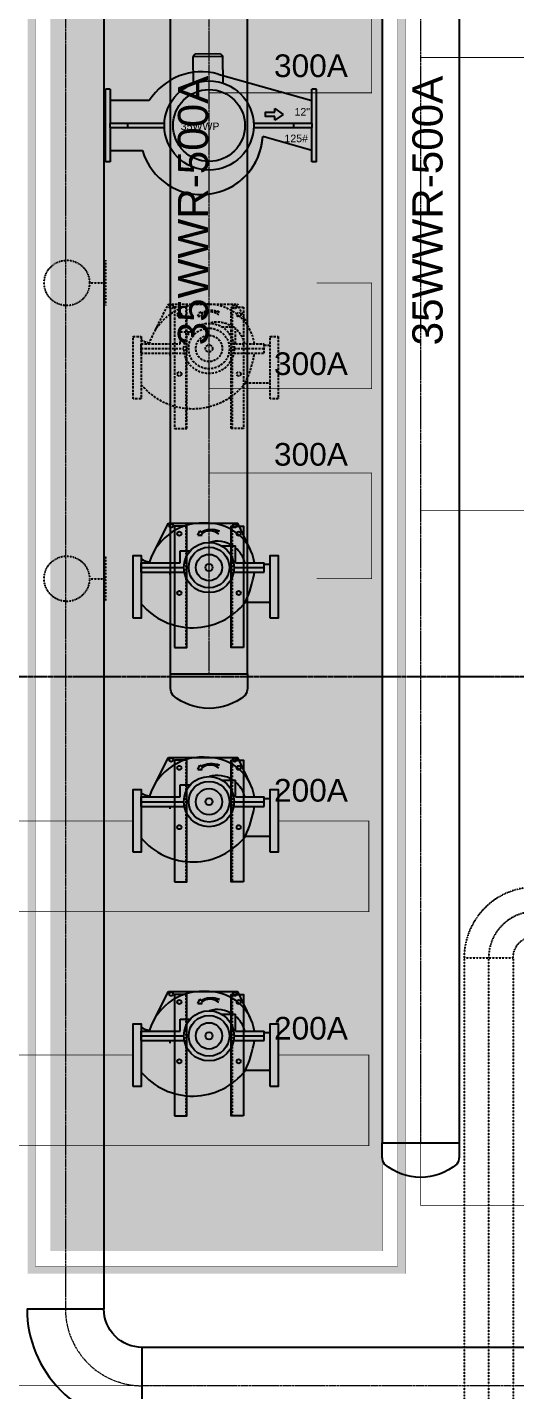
# Model space of a CAD drawing. Header units: millimetres. Extents: x -18489 to 17339, y -1599 to 10961.
# Drawn here: x -16733 to -16410, y 4230 to 5132 of the extents above; entities that cross this region are included whole.
import ezdxf
from ezdxf.enums import TextEntityAlignment as Align

# ---------------------------------------------------------------- set-up
doc = ezdxf.new("R2010")
doc.units = ezdxf.units.MM
for name, pattern in [('188K-SM-03-F10-MECH-EQ-Y2257103$0$Micron CUP L10 HVAC EQU$0$DASHED', [19.05, 12.7, -6.35]), ('188K-SM-03-F10-MECH-EQ-Y2257103$0$Micron CUP L10 HVAC EQU$0$XKA01LR1-PROC-CDA-EQ-Y2225103 Shawn$0$ZDT-SM-03-KA01R1-ALL-EQ-Y2215101$0$HIDDEN', [0.375, 0.25, -0.125]), ('188K-SM-07-F10-MECH-CHW PIPE-Y2257103$0$Micron CUP L10 HVAC 2nd PIPE$0$JIS_02_1.0', [2, 1, -1]), ('188K-SM-07-F10-MECH-CHW PIPE-Y2257103$0$XKA01LR1-HVAC-PIPE-冷卻水-Y2225103 Shawn$0$CENTER', [2, 1.25, -0.25, 0.25, -0.25]), ('X-CUB3-L10$0$COL-CEN-LIN', [3.25, 2.5, -0.25, 0.25, -0.25])]:
    doc.linetypes.add(name, pattern=pattern)
for name, color, linetype in [('188K-SM-03-F10-MECH-EQ-Y2257103$0$0 Xref', 8, 'Continuous'), ('188K-SM-03-F10-MECH-EQ-Y2257103$0$M-EQU-FOUNDATION', 8, 'Continuous'), ('188K-SM-03-F10-MECH-EQ-Y2257103$0$Micron CUP L10 HVAC EQU$0$M-FUTURE-EQU', 253, '188K-SM-03-F10-MECH-EQ-Y2257103$0$Micron CUP L10 HVAC EQU$0$DASHED'), ('188K-SM-03-F10-MECH-EQ-Y2257103$0$Micron CUP L10 HVAC EQU$0$M-HVAC HR CHILLER', 1, 'Continuous'), ('188K-SM-03-F10-MECH-EQ-Y2257103$0$Micron CUP L10 HVAC EQU$0$M-MECH-EQU', 136, 'Continuous'), ('188K-SM-03-F10-MECH-EQ-Y2257103$0$Micron CUP L10 HVAC EQU$0$P-CDA-EQU', 5, 'Continuous'), ('188K-SM-07-F10-MECH-CHW PIPE-Y2257103$0$0 XC', 8, 'Continuous'), ('188K-SM-07-F10-MECH-CHW PIPE-Y2257103$0$M-P-HWR-D-29', 211, 'Continuous'), ('188K-SM-07-F10-MECH-CHW PIPE-Y2257103$0$Micron CUP L10 HVAC 2nd PIPE$0$M-P-2nd -CWS-D', 15, '188K-SM-07-F10-MECH-CHW PIPE-Y2257103$0$Micron CUP L10 HVAC 2nd PIPE$0$JIS_02_1.0'), ('188K-SM-07-F10-MECH-CHW PIPE-Y2257103$0$Micron CUP L10 HVAC 2nd PIPE$0$M-P-2nd HWR', 211, '188K-SM-07-F10-MECH-CHW PIPE-Y2257103$0$Micron CUP L10 HVAC 2nd PIPE$0$JIS_02_1.0'), ('188K-SM-07-F10-MECH-CHW PIPE-Y2257103$0$Micron CUP L10 HVAC 2nd PIPE$0$M-P-PHASE 2-PIPE', 8, '188K-SM-07-F10-MECH-CHW PIPE-Y2257103$0$Micron CUP L10 HVAC 2nd PIPE$0$JIS_02_1.0'), ('188K-SM-07-F10-MECH-CHW PIPE-Y2257103$0$Micron CUP L10 HVAC 2nd PIPE$0$M-P-TXT2.5', 7, 'Continuous'), ('X-CUB3-L10$0$CCL', 8, 'X-CUB3-L10$0$COL-CEN-LIN')]:
    doc.layers.add(name, color=color, linetype=linetype)
doc.layers.add('188K-SM-07-F10-MECH-CHW PIPE-Y2257103$0$XKA01LR1-HVAC-PIPE-冷卻水-Y2225103 Shawn$0$M-PIPE-CEN', color=8, linetype='188K-SM-07-F10-MECH-CHW PIPE-Y2257103$0$XKA01LR1-HVAC-PIPE-冷卻水-Y2225103 Shawn$0$CENTER', lineweight=9)
doc.styles.add('188K-SM-03-F10-MECH-EQ-Y2257103$0$Micron CUP L10 HVAC EQU$0$Standard', font='arial.ttf')
doc.styles.add('188K-SM-07-F10-MECH-CHW PIPE-Y2257103$0$Micron CUP L10 HVAC 2nd PIPE$0$Standard', font='arial.ttf')

# ---------------------------------------------------------------- blocks, each defined once
blk = doc.blocks.new('188K-SM-03-F10-MECH-EQ-Y2257103$0$Micron CUP L10 HVAC EQU$0$XKA01LR1-PROC-CDA-EQ-Y2225103 Shawn$0$200A-13')
blk.add_lwpolyline([(44, 172.5), (44, -172.5), (0, -172.5), (0, 172.5), (44, 172.5)])
blk = doc.blocks.new('188K-SM-03-F10-MECH-EQ-Y2257103$0$Micron CUP L10 HVAC EQU$0$XKA01LR1-PROC-CDA-EQ-Y2225103 Shawn$0$A$C4ce8f399')
for p, q in [((-191.3, 722.6), (-191.3, 756)), ((16.7, 619.9), (16.7, 756)), ((-199.9, 564.2), (-199.9, 722.6)), ((-147.1, 722.6), (-199.9, 722.6)), ((-173.5, 557.6), (-173.5, 722.6)), ((-147.1, 555.1), (-147.1, 722.6)), ((-274, 645.7), (-417.3, 577.4)), ((-417.3, 194.7), (-417.3, 577.4)), ((-292.3, 490.4), (-292.3, 564.2)), ((-199.9, 564.2), (-292.3, 564.2)), ((-376.6, 453.2), (-374.3, 476.9)), ((-357.9, 473.6), (-376.6, 453.2)), ((-351.3, 381.3), (-358.6, 377.5)), ((-351.8, 357.1), (-351.3, 381.3)), ((-367.1, 373), (-375.4, 369.1)), ((-351.8, 357.1), (-375.4, 369.1)), ((-265.9, 260.7), (-265.9, 315.8)), ((-199.9, 260.7), (-265.9, 260.7)), ((-199.9, 44), (-199.9, 260.7)), ((-173.5, 44), (-173.5, 280.5)), ((-147.1, 44), (-147.1, 283)), ((-276.5, 124), (-417.3, 194.7)), ((-133.9, 205.2), (-147.1, 205.2)), ((-147.1, 44), (-199.9, 44))]:
    blk.add_line(p, q)
at = {"linetype": '188K-SM-03-F10-MECH-EQ-Y2257103$0$Micron CUP L10 HVAC EQU$0$XKA01LR1-PROC-CDA-EQ-Y2225103 Shawn$0$ZDT-SM-03-KA01R1-ALL-EQ-Y2215101$0$HIDDEN', "ltscale": 0.3}
for p, q in [((-402.1, 547), (267.7, 547)), ((-402.1, 291), (267.7, 291))]:
    blk.add_line(p, q, dxfattribs=at)
for points in [[(267.7, 609.5), (267.7, 541), (-402.1, 541), (-402.1, 609.5)], [(267.7, 228.6), (267.7, 297.1), (-402.1, 297.1), (-402.1, 228.6)]]:
    blk.add_lwpolyline(points, close=True)
for centre, radius in [((-404.1, 561.6), 10.6), ((-360.2, 582.9), 11.4), ((-173.5, 419), 138.6), ((-173.5, 419), 112.2), ((-32.6, 582.9), 11.4), ((-173.5, 419), 72.6), ((-173.5, 419), 19.8), ((-360.2, 255.2), 11.4), ((-32.6, 255.2), 11.4), ((-404.1, 210.5), 10.6)]:
    blk.add_circle(centre, radius)
for centre, radius, start, end in [((-157.3, 413.2), 260.1, 99.427, 178.7182), ((-160.2, 463.7), 158.3, 104.52966, 140.60812), ((-271.3, -31.1), 711.8, 66.13656, 79.91429), ((-210.9, 328.7), 369.6, 309.61047, 52.00225), ((-160.2, 463.7), 158.3, 146.54569, 196.39277), ((-259.5, 432.7), 123, 158.96692, 209.04845), ((-301.5, 425.2), 74.3, 139.31339, 219.88721), ((-111.7, 383.8), 307.6, 173.42901, 252.48396), ((-307.2, 104), 103.8, 324.26045, 352.48286)]:
    blk.add_arc(centre, radius, start, end)
at = {"rotation": 270}
for p in [(-67.3, 800), (-67.3, 44)]:
    blk.add_blockref('188K-SM-03-F10-MECH-EQ-Y2257103$0$Micron CUP L10 HVAC EQU$0$XKA01LR1-PROC-CDA-EQ-Y2225103 Shawn$0$200A-13', p, dxfattribs=at)
blk = doc.blocks.new('188K-SM-03-F10-MECH-EQ-Y2257103$0$Micron CUP L10 HVAC EQU$0$ARROW')
for p, q in [((-1, 1.71), (-0.98, 1.71)), ((-0.98, 3.35), (-0.99, 4.64)), ((-0.99, 4.64), (2, 2.52)), ((-0.97, 0.46), (-0.98, 1.71)), ((2, 2.52), (-0.97, 0.46)), ((-0.97, 0.46), (-0.97, 0.46))]:
    blk.add_line(p, q)
blk.add_lwpolyline([(-1, 1.71), (-4.4, 1.71), (-4.4, 3.35), (-1, 3.35)])
blk = doc.blocks.new('188K-SM-03-F10-MECH-EQ-Y2257103$0$Micron CUP L10 HVAC EQU$0$A$C3F035902')
for p, q in [((21.57, 139.7, -726.97), (69.83, 139.7, -726.97)), ((21.57, 136.53, -726.97), (21.57, 139.7, -726.97)), ((44.43, 136.53, -726.97), (21.57, 136.53, -726.97)), ((29.19, 136.53, -726.97), (29.19, 115.2, -726.97)), ((44.43, 136.53, -726.97), (44.43, 125.1, -726.97)), ((44.43, 136.53, -726.97), (46.97, 136.53, -726.97)), ((46.97, 125.1, -726.97), (46.97, 136.53, -726.97)), ((69.83, 136.53, -726.97), (46.97, 136.53, -726.97)), ((62.21, 110.63, -726.97), (62.21, 136.53, -726.97)), ((69.83, 136.53, -726.97), (69.83, 139.7, -726.97)), ((44.43, 125.1, -726.97), (44.43, 100.62, -726.97)), ((46.97, 125.1, -726.97), (44.43, 125.1, -726.97)), ((46.97, 100.62, -726.97), (46.97, 125.1, -726.97)), ((73.39, 81.38, -726.97), (91.42, 81.66, -726.97)), ((91.42, 81.66, -726.97), (91.72, 61.97, -726.97)), ((92.88, 80.24, -726.97), (91.42, 81.66, -726.97)), ((93.13, 63.43, -726.97), (92.88, 80.24, -726.97)), ((79.73, 65.15, -726.97), (62.22, 3.18, -726.97)), ((93.13, 63.43, -726.97), (91.72, 61.97, -726.97)), ((73.69, 61.7, -726.97), (91.72, 61.97, -726.97)), ((44.44, 41.62, -726.97), (44.44, 15.23, -726.97)), ((46.98, 15.23, -726.97), (46.98, 41.62, -726.97)), ((29.2, 3.18, -726.97), (38.37, 35.62, -726.97)), ((44.44, 15.23, -726.97), (44.44, 3.18, -726.97)), ((46.98, 15.23, -726.97), (44.44, 15.23, -726.97)), ((46.98, 3.18, -726.97), (46.98, 15.23, -726.97)), ((21.58, 3.18, -726.97), (44.44, 3.18, -726.97)), ((21.58, 0, -726.97), (21.58, 3.18, -726.97)), ((21.58, 0, -726.97), (69.84, 0, -726.97)), ((46.98, 3.18, -726.97), (44.44, 3.18, -726.97)), ((46.98, 3.18, -726.97), (69.84, 3.18, -726.97)), ((69.84, 0, -726.97), (69.84, 3.18, -726.97))]:
    blk.add_line(p, q)
for radius in [29.53, 23.79]:
    blk.add_circle((45.7, 71.12, -726.97), radius)
for start, end in [(106.33505, 266.81551), (344.21584, 57.91027), (202.52535, 266.81551)]:
    blk.add_arc((40.62, 76.2, -726.97), 40.64, start, end)
at = {"xscale": 1.805256982577703, "yscale": 1.805256982577703, "zscale": 1.805256982577703, "rotation": 270}
blk.add_blockref('188K-SM-03-F10-MECH-EQ-Y2257103$0$Micron CUP L10 HVAC EQU$0$ARROW', (48.51, 25.77, -440.76), dxfattribs=at)
at = {"style": '188K-SM-03-F10-MECH-EQ-Y2257103$0$Micron CUP L10 HVAC EQU$0$Standard'}
for s, p in [('35WWP', (42.67, 89.86, -726.97)), ('125#', (34.66, 21.22, -726.66)), ('12"', (52.24, 14.55, -726.66))]:
    blk.add_text(s, height=5, rotation=270, dxfattribs=at).set_placement(p)
blk = doc.blocks.new('188K-SM-03-F10-MECH-EQ-Y2257103$0$Micron CUP L10 HVAC EQU')
at = {"layer": '188K-SM-03-F10-MECH-EQ-Y2257103$0$Micron CUP L10 HVAC EQU$0$M-FUTURE-EQU', "xscale": 1.2, "yscale": 1.2, "zscale": 1.2, "rotation": 270}
blk.add_blockref('188K-SM-03-F10-MECH-EQ-Y2257103$0$Micron CUP L10 HVAC EQU$0$XKA01LR1-PROC-CDA-EQ-Y2225103 Shawn$0$A$C4ce8f399', (-211369.6, 41898.6, 0), dxfattribs=at)
at = {"layer": '188K-SM-03-F10-MECH-EQ-Y2257103$0$Micron CUP L10 HVAC EQU$0$M-HVAC HR CHILLER', "xscale": 10, "yscale": 10, "zscale": 10, "rotation": 90}
blk.add_blockref('188K-SM-03-F10-MECH-EQ-Y2257103$0$Micron CUP L10 HVAC EQU$0$A$C3F035902', (-210155.5, 43125.5, 7269.7), dxfattribs=at)
at = {"layer": '188K-SM-03-F10-MECH-EQ-Y2257103$0$Micron CUP L10 HVAC EQU$0$M-MECH-EQU', "xscale": 1.2, "yscale": 1.2, "zscale": 1.2, "rotation": 270}
blk.add_blockref('188K-SM-03-F10-MECH-EQ-Y2257103$0$Micron CUP L10 HVAC EQU$0$XKA01LR1-PROC-CDA-EQ-Y2225103 Shawn$0$A$C4ce8f399', (-211369.6, 40448.6, 0), dxfattribs=at)
at = {"layer": '188K-SM-03-F10-MECH-EQ-Y2257103$0$Micron CUP L10 HVAC EQU$0$P-CDA-EQU', "xscale": 1.2, "yscale": 1.2, "zscale": 1.2, "rotation": 270}
for p in [(-211369.6, 38898.6, 0), (-211369.6, 37348.6, 0)]:
    blk.add_blockref('188K-SM-03-F10-MECH-EQ-Y2257103$0$Micron CUP L10 HVAC EQU$0$XKA01LR1-PROC-CDA-EQ-Y2225103 Shawn$0$A$C4ce8f399', p, dxfattribs=at)
blk = doc.blocks.new('188K-SM-03-F10-MECH-EQ-Y2257103')
at = {"layer": '188K-SM-03-F10-MECH-EQ-Y2257103$0$M-EQU-FOUNDATION'}
h = blk.add_hatch(dxfattribs=at)
h.set_pattern_fill('AR-CONC', color=256, scale=0.1)
h.set_pattern_definition([(50, (3173.521, 709.199), (18.218467, -1.593909), [1.905, -20.955]), (355, (3173.521, 709.2), (-3.524342, 19.105685), [1.524, -16.764058]), (100.45144, (3175.04, 709.066), (14.694125, 17.511775), [1.619001, -17.809024]), (46.1842, (3173.521, 714.28), (27.107904, -4.204233), [2.8575, -31.4325]), (96.63556, (3175.78, 713.93), (23.740413, 24.742612), [2.428502, -26.71356]), (351.18415, (3173.52, 714.28), (23.740413, 24.742612), [2.285997, -25.145973]), (21, (3176.061, 713.009), (15.161439, -10.22652), [1.905, -20.955]), (326, (3176.061, 713.01), (6.180203, 18.418797), [1.524, -16.764]), (71.451445, (3177.325, 712.157), (21.341642, 8.192277), [1.619001, -17.808994]), (37.5, (3173.5214, 709.199), (0.3088603, 8.4555039), [0, -16.5608, 0, -17.018, 0, -16.8275]), (7.5, (3173.521, 709.199), (6.6819663, 10.0180575), [0, -9.7028, 0, -16.1798, 0, -6.4135]), (327.5, (3167.857, 709.199), (13.5590595, -0.5728744), [0, -6.35, 0, -19.812, 0, -26.289]), (317.5, (3165.317, 709.199), (14.812918, 2.542649), [0, -8.255, 0, -13.1572, 0, -18.669])])
h.paths.add_polyline_path([(-16488.15, 5923.27), (-16488.15, 4312.46), (-16728.15, 4312.46), (-16728.15, 5923.27)], flags=16)
h.paths.add_polyline_path([(-16483.15, 5928.27), (-16483.15, 4307.46), (-16733.15, 4307.46), (-16733.15, 5928.27)])
h = blk.add_hatch(dxfattribs=at)
h.set_pattern_fill('AR-CONC', color=256, scale=0.3)
h.set_pattern_definition([(50, (3173.52, 709.2), (54.6554, -4.78173), [5.715, -62.865]), (355, (3173.52, 709.2), (-10.57303, 57.31705), [4.572, -50.29218]), (100.45144, (3178.076, 708.8), (44.08237, 52.53533), [4.857, -53.42707]), (46.1842, (3173.52, 724.44), (81.32371, -12.6127), [8.5725, -94.2975]), (96.63556, (3180.3, 723.39), (71.22124, 74.22784), [7.2855, -80.14068]), (351.18415, (3173.52, 724.44), (71.22124, 74.22784), [6.858, -75.43792]), (21, (3181.14, 720.63), (45.48432, -30.67956), [5.715, -62.865]), (326, (3181.14, 720.63), (18.54061, 55.25639), [4.572, -50.292]), (71.45144, (3184.93, 718.07), (64.02493, 24.57683), [4.857, -53.42698]), (37.5, (3173.521, 709.2), (0.926581, 25.366512), [0, -49.6824, 0, -51.054, 0, -50.4825]), (7.5, (3173.52, 709.2), (20.0459, 30.054172), [0, -29.1084, 0, -48.5394, 0, -19.2405]), (327.5, (3156.529, 709.2), (40.677179, -1.718623), [0, -19.05, 0, -59.436, 0, -78.867]), (317.5, (3148.91, 709.2), (44.438754, 7.62795), [0, -24.765, 0, -39.4716, 0, -56.007])])
h.paths.add_polyline_path([(-16498.15, 5913.27), (-16498.15, 4322.46), (-16718.15, 4322.46), (-16718.15, 5913.27)])
at = {"layer": '188K-SM-03-F10-MECH-EQ-Y2257103$0$M-EQU-FOUNDATION', "const_width": 0.2}
for points in [[(-16483.15, 5928.27), (-16483.15, 4307.46), (-16733.15, 4307.46), (-16733.15, 5928.27)], [(-16488.15, 5923.27), (-16488.15, 4312.46), (-16728.15, 4312.46), (-16728.15, 5923.27)], [(-16498.15, 5913.27), (-16498.15, 4322.46), (-16718.15, 4322.46), (-16718.15, 5913.27)]]:
    blk.add_lwpolyline(points, close=True, dxfattribs=at)
at = {"layer": '188K-SM-03-F10-MECH-EQ-Y2257103$0$0 Xref', "xscale": 0.1, "yscale": 0.1, "zscale": 0.1}
blk.add_blockref('188K-SM-03-F10-MECH-EQ-Y2257103$0$Micron CUP L10 HVAC EQU', (4473.52, 709.2), dxfattribs=at)
blk = doc.blocks.new('X-CUB3-L10$0$CUB3-10')
at = {"layer": 'X-CUB3-L10$0$CCL'}
blk.add_line((720, 5422.459), (-5160, 5422.459), dxfattribs=at)
blk = doc.blocks.new('X-CUB3-L10')
at = {"layer": 'X-CUB3-L10$0$CCL'}
blk.add_blockref('X-CUB3-L10$0$CUB3-10', (-12838.15, -720), dxfattribs=at)
blk = doc.blocks.new('188K-SM-07-F10-MECH-CHW PIPE-Y2257103$0$500A-12')
blk.add_lwpolyline([(94.3, -254), (0, -254), (0, 254), (94.3, 254, -0.159807), (141.5, 238.5, -0.366872), (141.5, -238.5, -0.159807)], format="xyb", close=True)
blk = doc.blocks.new('188K-SM-07-F10-MECH-CHW PIPE-Y2257103$0$Micron CUP L10 HVAC 2nd PIPE')
at = {"layer": '188K-SM-07-F10-MECH-CHW PIPE-Y2257103$0$Micron CUP L10 HVAC 2nd PIPE$0$M-P-2nd -CWS-D', "const_width": 5, "elevation": 0}
for points in [[(-210409.6, 38979.4), (-209809.6, 38979.4), (-209809.6, 38379.4), (-213766.7, 38379.4)], [(-211369.6, 38979.4), (-213316.7, 38979.4)], [(-210409.6, 37429.4), (-209809.6, 37429.4), (-209809.6, 36829.4), (-213766.7, 36829.4)], [(-211369.6, 37429.4), (-213316.7, 37429.4)]]:
    blk.add_lwpolyline(points, dxfattribs=at)
at = {"layer": '188K-SM-07-F10-MECH-CHW PIPE-Y2257103$0$Micron CUP L10 HVAC 2nd PIPE$0$M-P-2nd HWR'}
for p, q in [((-211552.5, 42690.7, 0), (-211552.5, 42390.7, 0)), ((-211657.5, 42540.7, 0), (-211552.5, 42540.7, 0)), ((-211552.5, 40732.6), (-211552.5, 40432.6)), ((-211657.5, 40582.6), (-211552.5, 40582.6))]:
    blk.add_line(p, q, dxfattribs=at)
at = {"layer": '188K-SM-07-F10-MECH-CHW PIPE-Y2257103$0$Micron CUP L10 HVAC 2nd PIPE$0$M-P-2nd HWR', "const_width": 5}
for points in [[(-210894.4, 35240.6), (-216493.1, 35240.6), (-216493.1, 50440.6), (-214793.1, 50440.6), (-214793.1, 49640.6)], [(-206822.3, 44032.6), (-209466.7, 44032.6)], [(-210155.5, 40582.6), (-209791.2, 40582.6), (-209791.2, 41282.6), (-210866.7, 41282.6)], [(-206822.3, 41032.6), (-209466.7, 41032.6)], [(-208766.7, 39932.6), (-209466.7, 39932.6)]]:
    blk.add_lwpolyline(points, dxfattribs=at)
at = {"layer": '188K-SM-07-F10-MECH-CHW PIPE-Y2257103$0$Micron CUP L10 HVAC 2nd PIPE$0$M-P-2nd HWR', "const_width": 5, "elevation": 0}
for points in [[(-210155.5, 44498.8), (-209791.2, 44498.8), (-209791.2, 43798.8), (-210866.7, 43798.8)], [(-210155.5, 42540.7), (-209791.2, 42540.7), (-209791.2, 41840.7), (-210866.7, 41840.7)]]:
    blk.add_lwpolyline(points, dxfattribs=at)
at = {"layer": '188K-SM-07-F10-MECH-CHW PIPE-Y2257103$0$Micron CUP L10 HVAC 2nd PIPE$0$M-P-2nd HWR'}
for centre in [(-211807.5, 42540.7, 0), (-211807.5, 40582.6)]:
    blk.add_circle(centre, 150, dxfattribs=at)
at = {"layer": '188K-SM-07-F10-MECH-CHW PIPE-Y2257103$0$Micron CUP L10 HVAC 2nd PIPE$0$M-P-PHASE 2-PIPE'}
for p, q in [((-209178.7, 38073.6), (-209178.7, 29502.6)), ((-209016.7, 38073.6), (-209016.7, 29502.6)), ((-208854.7, 38073.6), (-208854.7, 29502.6))]:
    blk.add_line(p, q, dxfattribs=at)
at = {"layer": '188K-SM-07-F10-MECH-CHW PIPE-Y2257103$0$Micron CUP L10 HVAC 2nd PIPE$0$M-P-PHASE 2-PIPE', "flags": 128}
blk.add_lwpolyline([(-208711.7, 38216.6), (-208711.7, 38540.6, 0.414214), (-209178.7, 38073.6), (-208854.7, 38073.6, -0.414214)], format="xyb", close=True, dxfattribs=at)
at = {"layer": '188K-SM-07-F10-MECH-CHW PIPE-Y2257103$0$Micron CUP L10 HVAC 2nd PIPE$0$M-P-PHASE 2-PIPE', "const_width": 5}
for points in [[(-209466.7, 36432.6), (-209466.7, 37296.5)], [(-206822.3, 36432.6), (-209466.7, 36432.6)]]:
    blk.add_lwpolyline(points, dxfattribs=at)
at = {"layer": '188K-SM-07-F10-MECH-CHW PIPE-Y2257103$0$Micron CUP L10 HVAC 2nd PIPE$0$M-P-PHASE 2-PIPE'}
blk.add_arc((-208711.7, 38073.6), 305, 90, 180, dxfattribs=at)
at = {"layer": '188K-SM-07-F10-MECH-CHW PIPE-Y2257103$0$Micron CUP L10 HVAC 2nd PIPE$0$M-P-TXT2.5', "style": '188K-SM-07-F10-MECH-CHW PIPE-Y2257103$0$Micron CUP L10 HVAC 2nd PIPE$0$Standard'}
for s, p in [('300A', (-210437.2, 43978.3)), ('300A', (-210437.2, 42006.1)), ('300A', (-210437.2, 41406)), ('200A', (-210437.2, 39182.1)), ('200A', (-210437.2, 37607.1))]:
    blk.add_text(s, height=150, dxfattribs=at).set_placement(p, align=Align.MIDDLE_LEFT)
for p in [(-210973, 42127.1), (-209421.5, 42127.1)]:
    blk.add_text('35WWR-500A', height=200, rotation=90, dxfattribs=at).set_placement(p, align=Align.MIDDLE_LEFT)
blk = doc.blocks.new('188K-SM-07-F10-MECH-CHW PIPE-Y2257103')
at = {"layer": '188K-SM-07-F10-MECH-CHW PIPE-Y2257103$0$M-P-HWR-D-29'}
for p, q in [((-16682.75, 5447.34), (-16682.75, 4284.06)), ((-16638.55, 4704.47), (-16638.55, 5442.34)), ((-16587.75, 4704.47), (-16587.75, 5442.34)), ((-16498.55, 5442.34), (-16498.55, 4394.06)), ((-16447.75, 5442.34), (-16447.75, 4394.06)), ((-16068.95, 4258.66), (-16657.35, 4258.66))]:
    blk.add_line(p, q, dxfattribs=at)
at = {"layer": '188K-SM-07-F10-MECH-CHW PIPE-Y2257103$0$M-P-HWR-D-29', "elevation": 0, "flags": 128}
blk.add_lwpolyline([(-16682.75, 4284.06), (-16733.55, 4284.06, 0.414214), (-16657.35, 4207.86), (-16657.35, 4258.66, -0.414214)], format="xyb", close=True, dxfattribs=at)
at = {"layer": '188K-SM-07-F10-MECH-CHW PIPE-Y2257103$0$XKA01LR1-HVAC-PIPE-冷卻水-Y2225103 Shawn$0$M-PIPE-CEN', "linetype": '188K-SM-07-F10-MECH-CHW PIPE-Y2257103$0$XKA01LR1-HVAC-PIPE-冷卻水-Y2225103 Shawn$0$CENTER'}
for p, q in [((-16708.15, 5447.34), (-16708.15, 4284.06)), ((-16613.15, 4704.47), (-16613.15, 5442.34)), ((-16473.15, 5442.34), (-16473.15, 4394.06)), ((-16068.95, 4233.26), (-16657.35, 4233.26))]:
    blk.add_line(p, q, dxfattribs=at)
blk.add_arc((-16657.35, 4284.06), 50.8, 180, 270, dxfattribs=at)
at = {"layer": '188K-SM-07-F10-MECH-CHW PIPE-Y2257103$0$0 XC', "xscale": 0.1, "yscale": 0.1, "zscale": 0.1}
blk.add_blockref('188K-SM-07-F10-MECH-CHW PIPE-Y2257103$0$Micron CUP L10 HVAC 2nd PIPE', (4473.52, 709.2), dxfattribs=at)
at = {"layer": '188K-SM-07-F10-MECH-CHW PIPE-Y2257103$0$M-P-HWR-D-29', "xscale": 0.1, "yscale": 0.1, "zscale": 0.1, "rotation": 270}
for p in [(-16613.15, 4704.47), (-16473.15, 4394.06)]:
    blk.add_blockref('188K-SM-07-F10-MECH-CHW PIPE-Y2257103$0$500A-12', p, dxfattribs=at)

msp = doc.modelspace()

# ---------------------------------------------------------------- block references
msp.add_blockref('188K-SM-03-F10-MECH-EQ-Y2257103', (0, 0))

# ---------------------------------------------------------------- next in the draw order: block references
for name in ['X-CUB3-L10', '188K-SM-07-F10-MECH-CHW PIPE-Y2257103']:
    msp.add_blockref(name, (0, 0))

doc.saveas('drawing.dxf')
